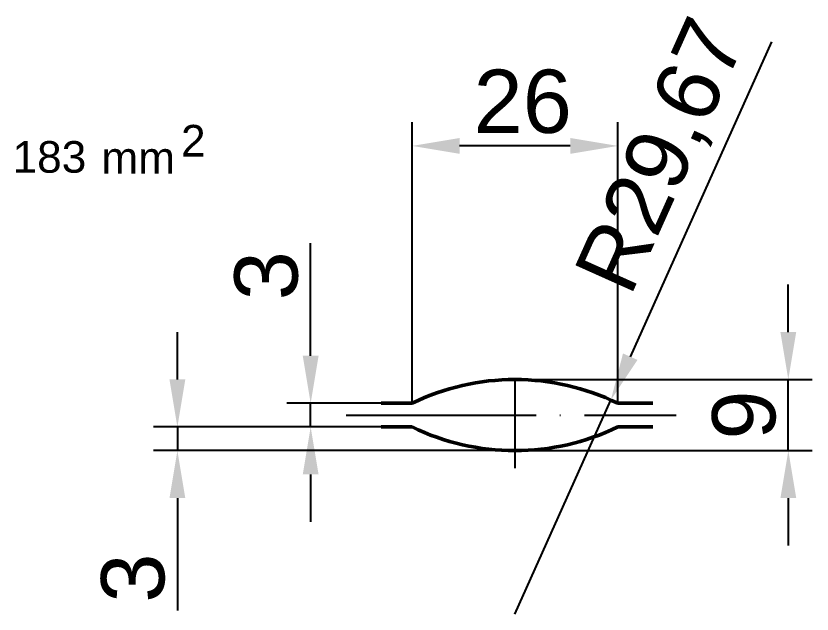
# Model space of a CAD drawing. Header units: millimetres. Extents: x 1526 to 31626, y -4643 to 9189.
# Drawn here: x 7743.4 to 7844.1, y -15 to 60.7 of the extents above; entities that cross this region are included whole.
import ezdxf

# ---------------------------------------------------------------- set-up
doc = ezdxf.new("R2010")
doc.units = ezdxf.units.MM
doc.linetypes.add('ACAD_ISO04W100', pattern=[30, 24, -3, 0, -3])
for name, color, linetype, lineweight in [('контурная', 7, 'Continuous', 50), ('осевые', 1, 'ACAD_ISO04W100', 25), ('тонкая', 7, 'Continuous', 20), ('тонкий', 7, 'Continuous', 20)]:
    doc.layers.add(name, color=color, linetype=linetype, lineweight=lineweight)
doc.styles.add('s1v4', font='arial.ttf', dxfattribs={"height": 4})
doc.styles.get("Standard").update_dxf_attribs({"font": 'arial.ttf'})
doc.dimstyles.new('s2v4', dxfattribs={"dimtxt": 8, "dimasz": 6, "dimexe": 3, "dimexo": 0, "dimgap": 1.5, "dimtad": 1, "dimtxsty": 'Standard', "dimcen": 2.5, "dimadec": 0, "dimazin": 0, "dimtfac": 1, "dimtmove": 0, "dimatfit": 3, "dimfxl": 1, "dimarcsym": 0})

# ---------------------------------------------------------------- blocks, each defined once
blk = doc.blocks.new('*D130')
at = {"layer": 'Defpoints', "color": 0, "transparency": 16777216}
for p in [(7793.48, 44.21), (7793.48, 11.67), (7819.48, 11.67)]:
    blk.add_point(p, dxfattribs=at)
at = {"layer": 'тонкий', "color": 0, "lineweight": -2, "transparency": 16777216}
for p, q in [((7793.48, 11.67), (7793.48, 47.21)), ((7819.48, 11.67), (7819.48, 47.21)), ((7813.48, 44.21), (7799.48, 44.21))]:
    blk.add_line(p, q, dxfattribs=at)
at = {"layer": 'тонкий', "color": 0, "transparency": 16777216}
for points in [[(7799.48, 45.21), (7799.48, 43.21), (7793.48, 44.21)], [(7813.48, 45.21), (7813.48, 43.21), (7819.48, 44.21)]]:
    blk.add_solid(points, dxfattribs=at)
at = {"layer": 'тонкий', "color": 0, "transparency": 16777216, "insert": (7807.47, 49.8), "char_height": 8, "attachment_point": 5}
blk.add_mtext('26', dxfattribs=at)
blk = doc.blocks.new('*D131')
at = {"layer": 'Defpoints', "color": 0, "transparency": 16777216}
for p in [(7763.81, 8.67), (7789.58, 8.67), (7806.48, 5.67)]:
    blk.add_point(p, dxfattribs=at)
at = {"layer": 'тонкий', "color": 0, "lineweight": -2, "transparency": 16777216}
for p, q in [((7763.81, 14.67), (7763.81, 20.67)), ((7789.58, 8.67), (7760.81, 8.67)), ((7763.81, 8.67), (7763.81, 5.67)), ((7806.48, 5.67), (7760.81, 5.67)), ((7763.81, -0.33), (7763.81, -14.57))]:
    blk.add_line(p, q, dxfattribs=at)
at = {"layer": 'тонкий', "color": 0, "transparency": 16777216}
for points in [[(7762.81, 14.67), (7764.81, 14.67), (7763.81, 8.67)], [(7762.81, -0.33), (7764.81, -0.33), (7763.81, 5.67)]]:
    blk.add_solid(points, dxfattribs=at)
at = {"layer": 'тонкий', "color": 0, "transparency": 16777216, "insert": (7758.22, -10.45), "char_height": 8, "attachment_point": 5, "rotation": 90}
blk.add_mtext('3', dxfattribs=at)
blk = doc.blocks.new('*D132')
at = {"layer": 'Defpoints', "color": 0, "transparency": 16777216}
for p in [(7806.48, 14.67), (7841.05, 14.67), (7806.48, 5.67)]:
    blk.add_point(p, dxfattribs=at)
at = {"layer": 'тонкий', "color": 0, "lineweight": -2, "transparency": 16777216}
for p, q in [((7841.05, 20.67), (7841.05, 26.67)), ((7806.48, 14.67), (7844.05, 14.67)), ((7841.05, 5.67), (7841.05, 14.67)), ((7806.48, 5.67), (7844.05, 5.67)), ((7841.05, -0.33), (7841.05, -6.33))]:
    blk.add_line(p, q, dxfattribs=at)
at = {"layer": 'тонкий', "color": 0, "transparency": 16777216}
for points in [[(7840.05, 20.67), (7842.05, 20.67), (7841.05, 14.67)], [(7840.05, -0.33), (7842.05, -0.33), (7841.05, 5.67)]]:
    blk.add_solid(points, dxfattribs=at)
at = {"layer": 'тонкий', "color": 0, "transparency": 16777216, "insert": (7835.47, 10.17), "char_height": 8, "attachment_point": 5, "rotation": 90}
blk.add_mtext('9', dxfattribs=at)
blk = doc.blocks.new('*D133')
at = {"layer": 'Defpoints', "color": 0, "transparency": 16777216}
for p in [(7780.66, 11.67), (7789.58, 11.67), (7789.58, 8.67)]:
    blk.add_point(p, dxfattribs=at)
at = {"layer": 'тонкий', "color": 0, "lineweight": -2, "transparency": 16777216}
for p, q in [((7780.66, 17.67), (7780.66, 31.91)), ((7789.58, 11.67), (7777.66, 11.67)), ((7780.66, 8.67), (7780.66, 11.67)), ((7789.58, 8.67), (7777.66, 8.67)), ((7780.66, 2.67), (7780.66, -3.33))]:
    blk.add_line(p, q, dxfattribs=at)
at = {"layer": 'тонкий', "color": 0, "transparency": 16777216}
for points in [[(7779.66, 17.67), (7781.66, 17.67), (7780.66, 11.67)], [(7779.66, 2.67), (7781.66, 2.67), (7780.66, 8.67)]]:
    blk.add_solid(points, dxfattribs=at)
at = {"layer": 'тонкий', "color": 0, "transparency": 16777216, "insert": (7775.07, 27.79), "char_height": 8, "attachment_point": 5, "rotation": 90}
blk.add_mtext('3', dxfattribs=at)
blk = doc.blocks.new('*D134')
at = {"layer": 'Defpoints', "color": 0, "transparency": 16777216}
for p in [(7818.61, 12.07), (7806.48, -15)]:
    blk.add_point(p, dxfattribs=at)
at = {"layer": 'тонкий', "color": 0, "lineweight": -2, "transparency": 16777216}
for p, q in [((7838.91, 57.39), (7821.07, 17.55)), ((7806.48, -15), (7818.61, 12.07))]:
    blk.add_line(p, q, dxfattribs=at)
at = {"layer": 'тонкий', "color": 0, "transparency": 16777216}
blk.add_solid([(7820.15, 17.96), (7821.98, 17.14), (7818.61, 12.07)], dxfattribs=at)
at = {"layer": 'тонкий', "color": 0, "transparency": 16777216, "insert": (7825.46, 42.78), "char_height": 8, "attachment_point": 5, "rotation": 65.8668}
blk.add_mtext('R29,67', dxfattribs=at)

msp = doc.modelspace()

# ---------------------------------------------------------------- linework, layer by layer
at = {"layer": 'контурная'}
for p, q in [((7793.48225, 11.66627), (7789.57641, 11.66627)), ((7823.90056, 11.66627), (7819.48378, 11.66627)), ((7793.48225, 8.66627), (7789.57641, 8.66627)), ((7823.90056, 8.66627), (7819.48378, 8.66627))]:
    msp.add_line(p, q, dxfattribs=at)
for centre, start, end in [((7806.48301, -15.00373), 64.0122519, 115.9877481), ((7806.48301, 35.33627), 244.0122519, 295.9877481)]:
    msp.add_arc(centre, 29.67, start, end, dxfattribs=at)
at = {"layer": 'осевые'}
for p, q in [((7806.48301, 14.66627), (7806.48301, 3.45817)), ((7785.16291, 10.16627), (7826.85079, 10.16627))]:
    msp.add_line(p, q, dxfattribs=at)

# ---------------------------------------------------------------- texts
at = {"layer": 'тонкая', "style": 's1v4'}
for s, p in [('2', (7764.26824, 42.86398)), ('183', (7742.97086, 40.82003)), ('mm', (7754.19828, 40.71943))]:
    msp.add_text(s, height=4, dxfattribs=at).set_placement(p)

# ---------------------------------------------------------------- dimensions: what is measured, and where the dimension line sits
at = {"layer": 'тонкий'}
dim = msp.add_radius_dim(center=(7806.48301, -15.00373), mpoint=(7818.61388, 12.07303), dimstyle='s2v4', dxfattribs=at)
dim.commit()
dim.dimension.update_dxf_attribs({"geometry": '*D134', "text_midpoint": (7825.46107, 42.78374)})
dim = msp.add_linear_dim(base=(7793.48225, 44.21378), p1=(7819.48378, 11.66627), p2=(7793.48225, 11.66627), dimstyle='s2v4', dxfattribs=at)
dim.commit()
dim.dimension.update_dxf_attribs({"geometry": '*D130', "text_midpoint": (7807.47385, 44.21378), "dimtype": 160})
for base, p1, p2, picture, middle in [((7780.65569, 11.66627), (7789.57641, 8.66627), (7789.57641, 11.66627), '*D133', (7775.06838, 27.78564)), ((7841.05254, 14.66627), (7806.48301, 5.66627), (7806.48301, 14.66627), '*D132', (7835.46796, 10.16627))]:
    dim = msp.add_linear_dim(base=base, p1=p1, p2=p2, angle=90, dimstyle='s2v4', dxfattribs=at)
    dim.commit()
    dim.dimension.update_dxf_attribs({"geometry": picture, "text_midpoint": middle})
dim = msp.add_linear_dim(base=(7763.80812, 8.66627), p1=(7806.48301, 5.66627), p2=(7789.57641, 8.66627), angle=90, dimstyle='s2v4', dxfattribs=at)
dim.commit()
dim.dimension.update_dxf_attribs({"geometry": '*D131', "text_midpoint": (7763.80812, -10.4531), "dimtype": 160})

doc.saveas('drawing.dxf')
